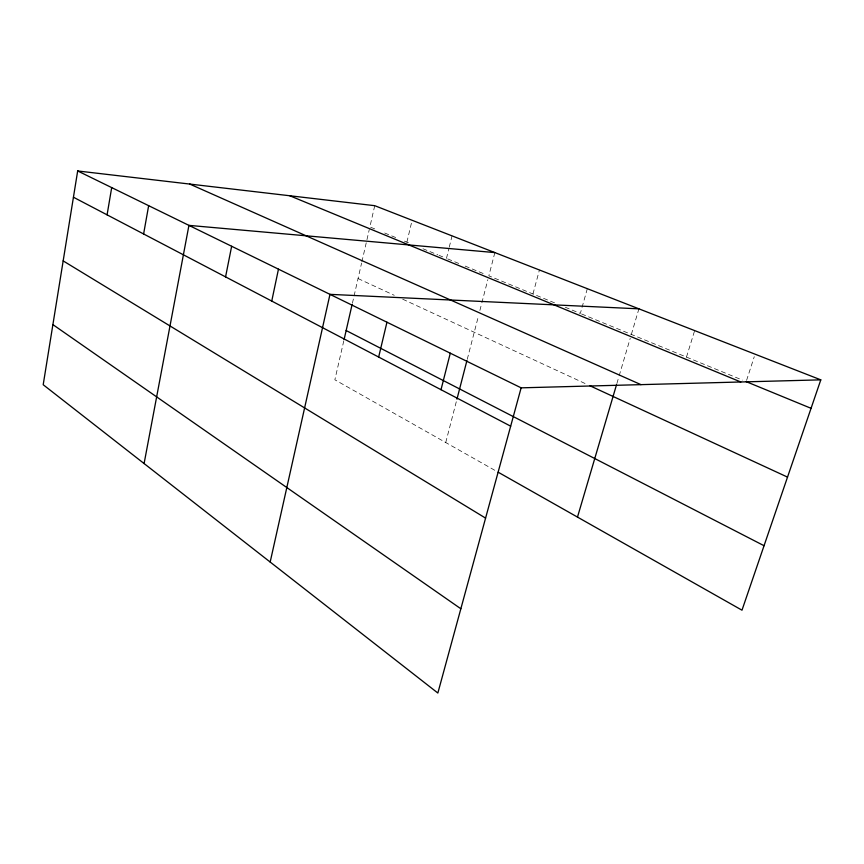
<?xml version="1.0" encoding="UTF-8"?>
<svg xmlns="http://www.w3.org/2000/svg" width="864" height="864" viewBox="0 0 864 864"><rect width="100%" height="100%" fill="white"/><g stroke="black" fill="none" stroke-linecap="round" stroke-linejoin="round"><path stroke-width="0.65" stroke-dasharray="4.32 3.24" d="M343.775 340.891L334.865 379.793L497.016 471.55M352.404 303.242L361.595 263.066M361.897 261.77L369.284 229.5M374.738 205.686L369.878 226.919L377.287 229.964M406.901 242.136L412.106 220.277M446.461 258.412L448.945 248.389M449.258 247.136L452.056 235.872M445.738 442.53L456.959 399.146M467.251 359.316L478.559 315.598M479.887 310.468L481.54 304.052M481.874 302.767L487.847 279.677M494.856 252.59L488.84 275.832L556.643 303.707M532.958 293.965L539.428 269.989M587.315 288.684L580.338 313.448L565.369 307.292M616.874 383.54L618.786 377.071M619.164 375.786L630.223 338.31M631.357 334.433L638.906 308.837M686.47 357.091L694.656 330.599M746.572 380.387L754.272 356.692M384.685 233.01L395.798 237.568M404.438 241.121L409.374 243.151M422.971 248.746L437.81 254.848M439.052 255.355L442.757 256.878M447.714 258.919L458.935 263.531M465.167 266.09L485.104 274.298M581.58 313.967L742.435 380.095M358.052 278.554L394.243 295.294M402.7 299.192L587.639 384.696"/><path stroke-width="1.3" d="M820.8 379.847L374.738 205.686L77.674 170.964L43.2 384.728L437.854 693.036L521.132 387.839L820.8 379.847L741.992 610.189L498.172 472.208M107.082 214.844L111.694 187.596M143.608 233.971L148.651 205.675M144.094 463.547L188.935 225.374L494.856 252.59M225.569 276.89L231.649 246.262M271.75 301.072L278.467 269.158M270.173 562.043L329.983 294.354L638.906 308.837M344.077 339.595L352.102 304.538M378.659 357.059L386.953 322.218M441.007 389.707L450.295 353.192M456.959 399.146L466.916 360.612M577.487 517.093L616.496 384.826M746.172 381.64L811.058 408.316M289.764 195.75L740.804 381.985M189.702 184.054L640.948 384.642M590.058 385.819L787.525 477.112M77.674 170.964L521.132 387.839M346.151 330.523L764.046 545.713M73.44 197.23L510.667 426.179M63.169 260.896L485.579 518.119M52.898 324.616L460.847 608.764"/></g></svg>
